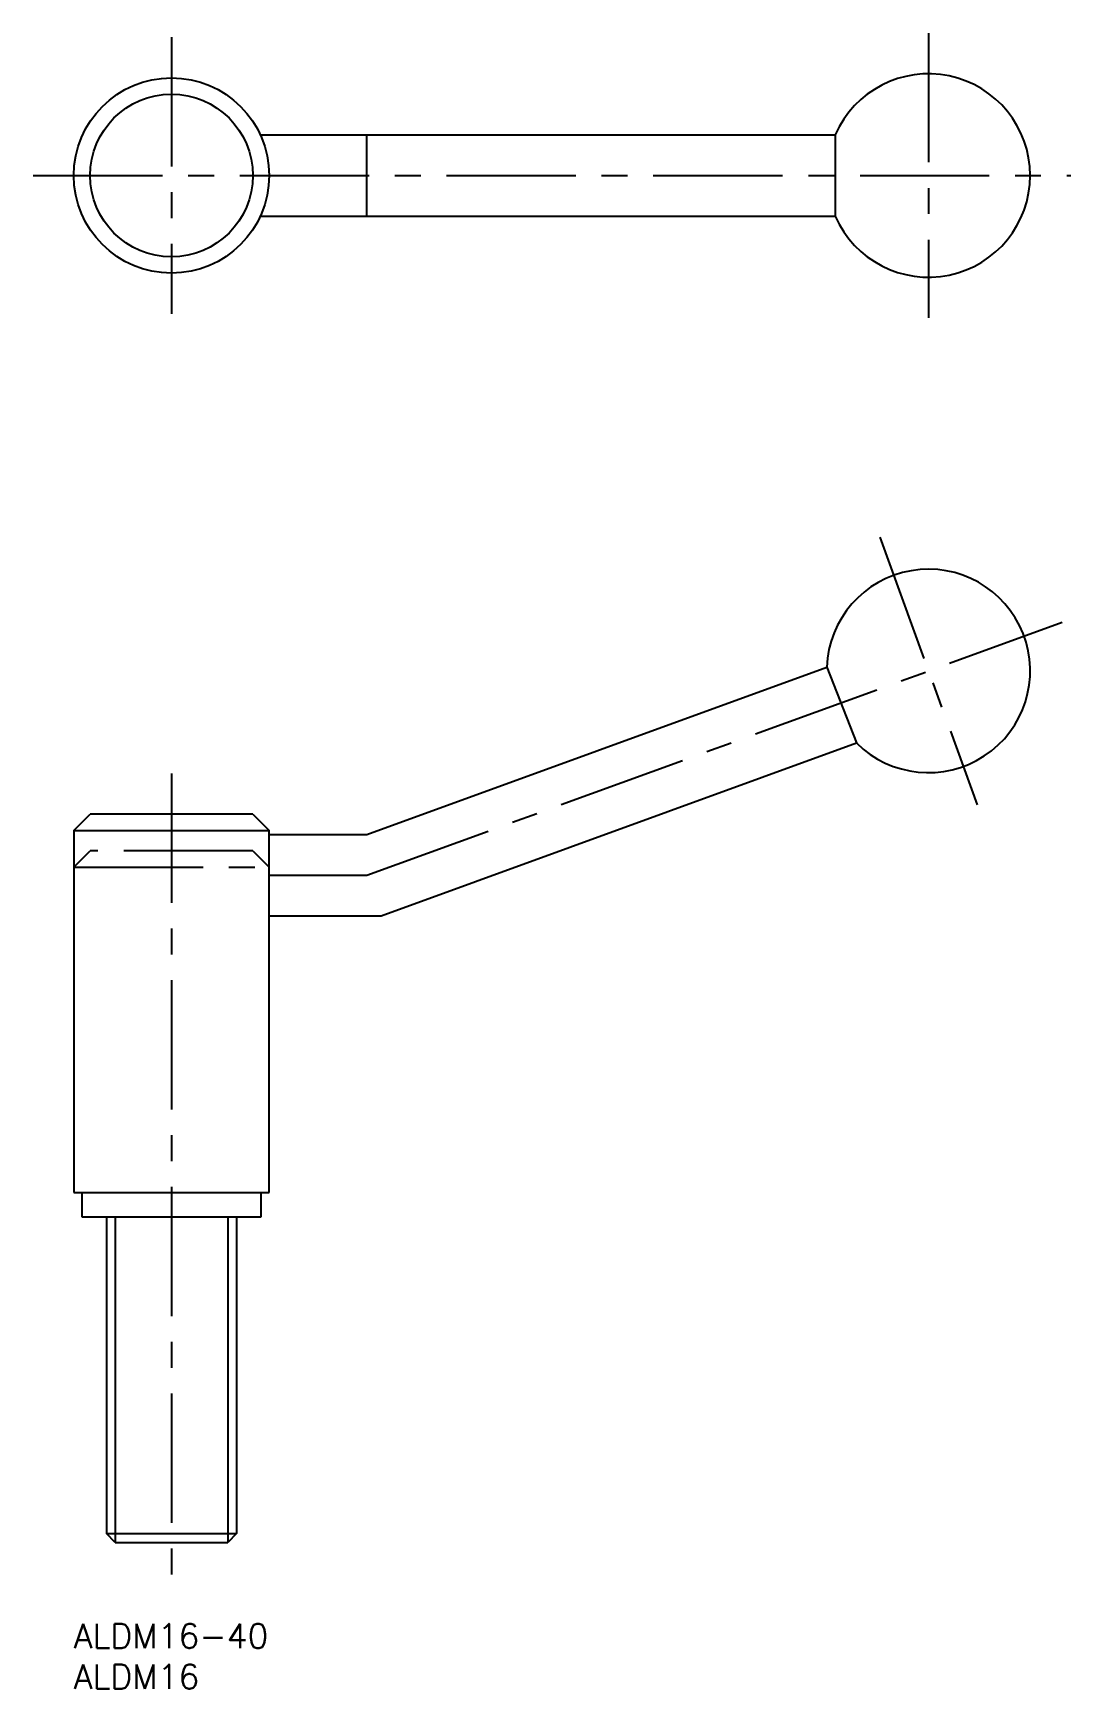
# Model space of a CAD drawing. Extents: x -5 to 123, y -8 to 196.
import ezdxf

# ---------------------------------------------------------------- set-up
doc = ezdxf.new("R2010")
doc.units = 0
doc.header["$LTSCALE"] = 0.5
doc.linetypes.add('CENTER', pattern=[50.8, 31.75, -6.35, 6.35, -6.35])
doc.linetypes.add('PHANTOM', pattern=[63.5, 31.75, -6.35, 6.35, -6.35, 6.35, -6.35])
for name, color, linetype in [('MSM_CENTER', 1, 'CENTER'), ('MSM_CONTINUOUS', 7, 'CONTINUOUS'), ('MSM_IMAGINARY', 6, 'PHANTOM'), ('MSM_NARROW', 5, 'CONTINUOUS'), ('MSM_PART_NUMBER', 7, 'CONTINUOUS')]:
    doc.layers.add(name, color=color, linetype=linetype)
doc.styles.get("Standard").update_dxf_attribs({"font": 'txt.shx', "height": 3, "bigfont": 'bigfont.shx'})

# ---------------------------------------------------------------- blocks, each defined once
blk = doc.blocks.new('*U3')
at = {"layer": 'MSM_PART_NUMBER'}
blk.add_text('ALDM16-40', height=3, dxfattribs=at).set_placement((0, -3))
blk = doc.blocks.new('*U4')
at = {"layer": 'MSM_PART_NUMBER'}
blk.add_text('ALDM16', height=3, dxfattribs=at).set_placement((0, -8))

msp = doc.modelspace()

# ---------------------------------------------------------------- linework, layer by layer
at = {"layer": 'MSM_CENTER'}
for p, q in [((105, 195.5), (105, 160.5)), ((12, 195), (12, 161)), ((-5, 178), (122.5, 178)), ((99.01, 133.56), (110.99, 100.67)), ((36, 92), (121.44, 123.1)), ((12, 104.5), (12, 5)), ((24, 92), (36, 92))]:
    msp.add_line(p, q, dxfattribs=at)
at = {"layer": 'MSM_CONTINUOUS'}
for p, q in [((22.91, 183), (93.54, 183)), ((36, 173), (36, 183)), ((93.54, 183), (93.54, 173)), ((22.91, 173), (93.54, 173)), ((36, 97), (92.51, 117.57)), ((92.51, 117.57), (96.18, 108.26)), ((37.76, 87), (96.18, 108.26)), ((0, 97.5), (2, 99.5)), ((22, 99.5), (2, 99.5)), ((22, 99.5), (24, 97.5)), ((0, 97.5), (24, 97.5)), ((0, 97.5), (0, 53)), ((24, 53), (24, 97.5)), ((24, 97), (36, 97)), ((24, 87), (37.76, 87)), ((0, 53), (24, 53)), ((1, 53), (1, 50)), ((23, 50), (23, 53)), ((12, 52), (12, 52)), ((1, 50), (23, 50)), ((4, 50), (20, 50)), ((4, 50), (4, 11.08)), ((20, 50), (20, 11.08)), ((4, 11.08), (20, 11.08)), ((5.08, 10), (4, 11.08)), ((20, 11.08), (18.92, 10)), ((5.08, 10), (18.92, 10))]:
    msp.add_line(p, q, dxfattribs=at)
for radius in [12, 10]:
    msp.add_circle((12, 178), radius, dxfattribs=at)
for centre, start, end in [((105, 178), 203.5782, 156.4218), ((105, 117.11), 225.0952, 177.9215)]:
    msp.add_arc(centre, 12.5, start, end, dxfattribs=at)
at = {"layer": 'MSM_IMAGINARY'}
for p, q in [((0, 93), (2, 95)), ((22, 95), (2, 95)), ((22, 95), (24, 93)), ((0, 93), (24, 93))]:
    msp.add_line(p, q, dxfattribs=at)
at = {"layer": 'MSM_NARROW'}
for p, q in [((5.08, 50), (5.08, 10)), ((18.92, 50), (18.92, 10))]:
    msp.add_line(p, q, dxfattribs=at)

# ---------------------------------------------------------------- block references
at = {"layer": 'MSM_CONTINUOUS'}
for name in ['*U3', '*U4']:
    msp.add_blockref(name, (0, 0), dxfattribs=at)

doc.saveas('drawing.dxf')
